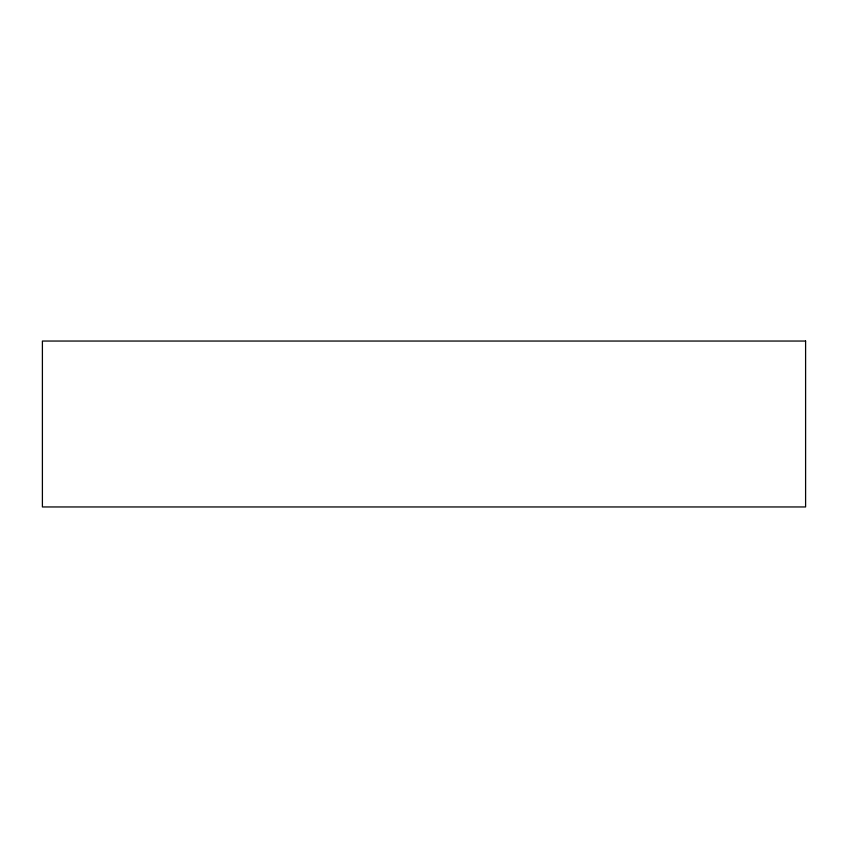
<?xml version="1.0" encoding="UTF-8"?>
<svg xmlns="http://www.w3.org/2000/svg" width="848" height="848" viewBox="0 0 848 848"><rect width="100%" height="100%" fill="white"/><g stroke="black" fill="none" stroke-linecap="round" stroke-linejoin="round"><path stroke-width="1.27" d="M805.6 341.044L42.4 341.044L42.4 506.956L805.6 506.956L805.6 341.044"/></g></svg>
